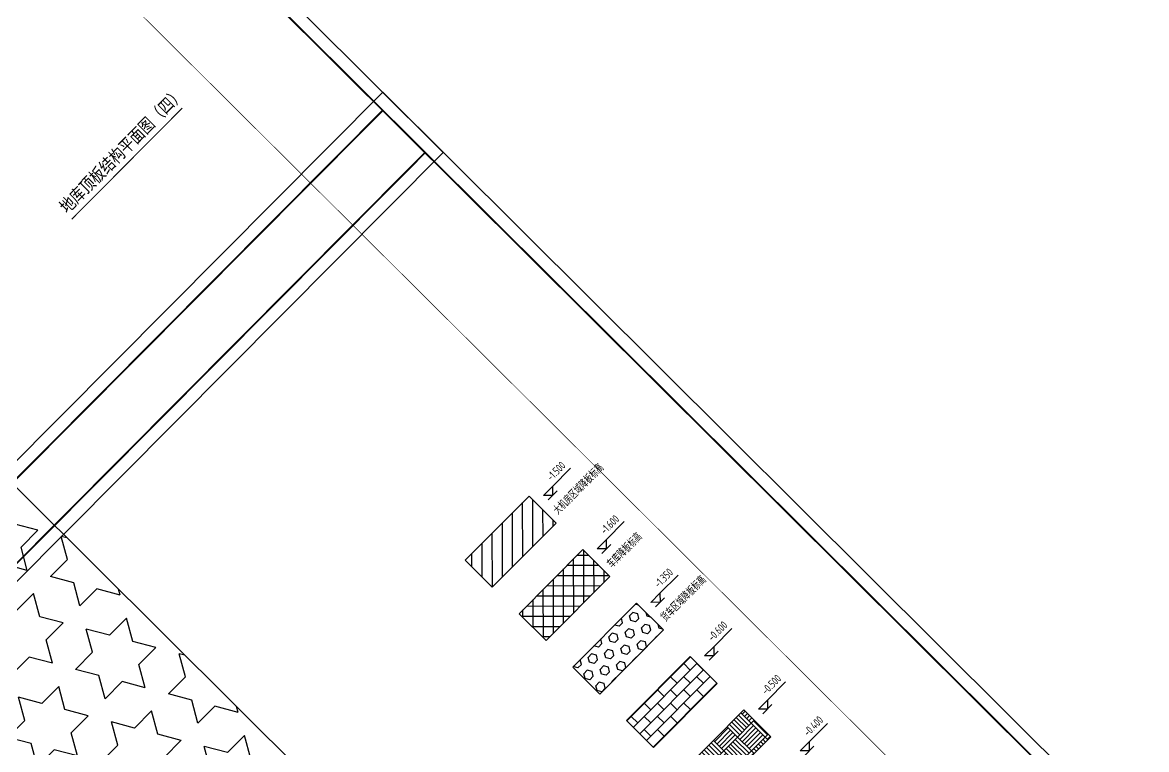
# Model space of a CAD drawing. Extents: x 175043 to 520012312, y -19343 to 3500891844.
# Drawn here: x 518911997 to 518999749, y 3499937871 to 3499994614 of the extents above; entities that cross this region are included whole.
import ezdxf
from ezdxf.enums import TextEntityAlignment as Align

# ---------------------------------------------------------------- set-up
doc = ezdxf.new("R2010")
doc.units = 0
doc.header["$LTSCALE"] = 1000
doc.header["$MEASUREMENT"] = 0
doc.layers.get('0').update_dxf_attribs({"linetype": 'CONTINUOUS'})
for name, color, linetype in [('AD-LEVL-HIGH', 61, 'CONTINUOUS'), ('AD-NOTE-HOLE', 51, 'CONTINUOUS'), ('AE-EQPM-TOLT', 70, 'CONTINUOUS'), ('S_PLAN_HACH', 254, 'CONTINUOUS'), ('S_PLAN_TOPC', 7, 'CONTINUOUS')]:
    doc.layers.add(name, color=color, linetype=linetype)
doc.layers.add('内框', color=8, linetype='CONTINUOUS', plot=False)
doc.styles.add('TH-STYLE1', font='Tssdeng.shx', dxfattribs={"width": 0.7, "bigfont": 'Tssdchn.shx'})
doc.styles.add('TH-STYLE2', font='', dxfattribs={"width": 0.8})
doc.styles.add('TH-STYLE3', font='tssdeng.shx', dxfattribs={"width": 0.7, "bigfont": 'tssdchn.shx'})
doc.styles.add('黑体', font='simhei.ttf')
doc.styles.get('TH-STYLE2').set_extended_font_data('STXihei')

# ---------------------------------------------------------------- blocks, each defined once
blk = doc.blocks.new('THAPE_A0L_inner')
at = {"layer": '内框'}
blk.add_line((1179, 774), (1179, 802), dxfattribs=at)
blk.add_lwpolyline([(0, 0), (1189, 0), (1189, 841), (0, 841)], close=True, dxfattribs=at)
at = {"layer": '内框', "const_width": 1.4}
blk.add_lwpolyline([(25, 831), (25, 10), (1179, 10), (1179, 831)], close=True, dxfattribs=at)
at = {"layer": '内框', "const_width": 0.5}
blk.add_lwpolyline([(1099, 831), (1099, 10)], dxfattribs=at)
at = {"layer": '内框', "style": '黑体', "width": 0.8}
blk.add_attdef('内框名称', (66.25, 846.96), '', height=9, dxfattribs=at)
blk = doc.blocks.new('*U113')
for p, q in [((-200, 200), (200, 200)), ((0, 0), (-200, 200)), ((-200, 0), (200, 0)), ((200, 200), (0, 0)), ((200, 200), (1000, 200))]:
    blk.add_line(p, q)
at = {"style": 'TH-STYLE1', "width": 0.7}
blk.add_attdef('标高', (280, 334), '', height=250, dxfattribs=at)

msp = doc.modelspace()

# ---------------------------------------------------------------- hatches: boundary and pattern name
at = {"layer": 'AE-EQPM-TOLT'}
h = msp.add_hatch(dxfattribs=at)
h.set_pattern_fill('ANSI31', color=243, scale=500, angle=0.000039053)
h.set_pattern_definition([(90.15733, (518817322.65, 3499802644.56), (-793.747, -2.1796), [])])
h.paths.add_polyline_path([(518946567.4051, 3499952642.305), (518951541.0652, 3499957643.3552), (518953649.8315, 3499955546.1384), (518948676.1714, 3499950545.0881)])
h = msp.add_hatch(dxfattribs=at)
h.set_pattern_fill('ANSI37', color=243, scale=500, angle=0.000039053)
h.set_pattern_definition([(90.15733, (518817322.65, 3499802644.56), (-793.747, -2.1796), []), (180.15733, (518817322.65, 3499802644.56), (2.1796, -793.747), [])])
h.paths.add_polyline_path([(518950761.1244, 3499948471.5542), (518955734.7845, 3499953472.6044), (518957843.5508, 3499951375.3876), (518952869.8906, 3499946374.3373)])
h = msp.add_hatch(dxfattribs=at)
h.set_pattern_fill('HEX', color=243, scale=400, angle=0.000039053)
h.set_pattern_definition([(45.15733, (518817322.65, 3499802644.56), (-467.9073, 465.3446), [381, -762]), (165.15733, (518817322.65, 3499802644.56), (-169.0466, -637.8919), [381, -762]), (105.15733, (518817591.3, 3499802914.7), (-636.9539, -172.5473), [381, -762])])
h.paths.add_polyline_path([(518954954.8436, 3499944300.8034), (518959928.5038, 3499949301.8536), (518962037.27, 3499947204.6368), (518957063.6099, 3499942203.5865)])
h = msp.add_hatch(dxfattribs=at)
h.set_pattern_fill('AR-B816', color=243, scale=600, angle=0.000039053)
h.set_pattern_definition([(45.15733, (518817322.65, 3499802644.56), (-516.0878, 513.2612), []), (135.15733, (518817322.65, 3499802644.56), (-1029.349, -2.8265), [727.8624, -727.8624])])
h.paths.add_polyline_path([(518959148.5629, 3499940130.0526), (518964122.223, 3499945131.1028), (518966230.9893, 3499943033.886), (518961257.3292, 3499938032.8357)])
h = msp.add_hatch(dxfattribs=at)
h.set_pattern_fill('AR-PARQ1', color=243, scale=500, angle=0.000039053)
h.set_pattern_definition([(135.1573, (518817322.6, 3499802644.6), (-2155.253, -5.918), [1524, -1524]), (135.1573, (518817501.8, 3499802824.7), (-2155.253, -5.918), [1524, -1524]), (135.1573, (518817680.9, 3499803004.8), (-2155.253, -5.918), [1524, -1524]), (135.1573, (518817860, 3499803184.9), (-2155.253, -5.918), [1524, -1524]), (135.1573, (518818039.1, 3499803365), (-2155.253, -5.918), [1524, -1524]), (135.1573, (518818218.2, 3499803545), (-2155.253, -5.918), [1524, -1524]), (135.1573, (518818397.3, 3499803725.1), (-2155.253, -5.918), [1524, -1524]), (45.1573, (518816242, 3499803719.2), (2155.253, 5.918), [1524, -1524]), (45.1573, (518816062, 3499803898.3), (2155.253, 5.918), [1524, -1524]), (45.1573, (518815881.9, 3499804077.4), (2155.253, 5.918), [1524, -1524]), (45.1573, (518815701.8, 3499804256.6), (2155.253, 5.918), [1524, -1524]), (45.1573, (518815521.7, 3499804435.7), (2155.253, 5.918), [1524, -1524]), (45.1573, (518815341.6, 3499804614.8), (2155.253, 5.918), [1524, -1524]), (45.1573, (518815161.5, 3499804793.9), (2155.253, 5.918), [1524, -1524])])
h.paths.add_polyline_path([(518963342.2822, 3499935959.3018), (518968315.9423, 3499940960.352), (518970424.7086, 3499938863.1352), (518965451.0484, 3499933862.0849)])
at = {"layer": 'S_PLAN_HACH', "transparency": 33554508}
h = msp.add_hatch(dxfattribs=at)
h.set_pattern_fill('STARS', color=256, scale=15000)
h.set_pattern_definition([(45.1573, (518774045.8, 3499953226.2), (-2302.694, 2290.08), [1875, -1875]), (105.1573, (518774045.8, 3499953226.2), (-3134.616, -849.15), [1875, -1875]), (165.1573, (518773555.5, 3499955036), (-831.92, -3139.23), [1875, -1875])])
h.paths.add_polyline_path([(518916413.0582, 3499917978.7482), (518934147.9038, 3499935811.2396), (518895398.5735, 3499974348.3892), (518877663.7279, 3499956515.8977), (518905351.3905, 3499928978.7257), (518905351.9501, 3499928979.2886), (518908117.2272, 3499926229.1535), (518908117.2272, 3499926229.1535)])
h.paths.add_polyline_path([(518914829.0513, 3499920711.2634), (518919008.7208, 3499924913.9505), (518920958.5981, 3499922974.7522), (518915988.4845, 3499917977.2748)])
h.paths.add_polyline_path([(518919220.2743, 3499925126.6619), (518924933.6742, 3499930871.5257), (518926883.5521, 3499928932.327), (518921170.1522, 3499923187.4632)], flags=16)
h.paths.add_polyline_path([(518925143.6285, 3499931082.6558), (518928459.4579, 3499934416.7455), (518930409.3467, 3499932477.5334), (518927093.515, 3499929143.4459)], flags=16)

# ---------------------------------------------------------------- linework, layer by layer
at = {"layer": 'AE-EQPM-TOLT', "color": 243}
for points in [[(518946567.4051, 3499952642.305), (518951541.0652, 3499957643.3552), (518953649.8315, 3499955546.1384), (518948676.1714, 3499950545.0881)], [(518950761.1244, 3499948471.5542), (518955734.7845, 3499953472.6044), (518957843.5508, 3499951375.3876), (518952869.8906, 3499946374.3373)], [(518954954.8436, 3499944300.8034), (518959928.5038, 3499949301.8536), (518962037.27, 3499947204.6368), (518957063.6099, 3499942203.5865)], [(518959148.5629, 3499940130.0526), (518964122.223, 3499945131.1028), (518966230.9893, 3499943033.886), (518961257.3292, 3499938032.8357)], [(518963342.2822, 3499935959.3018), (518968315.9423, 3499940960.352), (518970424.7086, 3499938863.1352), (518965451.0484, 3499933862.0849)]]:
    msp.add_lwpolyline(points, close=True, dxfattribs=at)
at = {"layer": 'S_PLAN_HACH', "transparency": 33554559}
msp.add_lwpolyline([(518916413.0582, 3499917978.7482), (518934147.9038, 3499935811.2396), (518895398.5735, 3499974348.3892), (518877663.7279, 3499956515.8977), (518905351.3905, 3499928978.7257), (518905351.9501, 3499928979.2886), (518908117.2272, 3499926229.1535), (518908117.2272, 3499926229.1535)], close=True, dxfattribs=at)
at = {"layer": 'S_PLAN_TOPC', "const_width": 80}
msp.add_lwpolyline([(518915846.9607, 3499979263.2898), (518924463.3875, 3499987927.1574)], dxfattribs=at)

# ---------------------------------------------------------------- block references
at = {"layer": 'AD-LEVL-HIGH', "xscale": 2.5, "yscale": 2.5, "zscale": 2.5, "rotation": 45.15733694238592}
for p, values in [((518953379.941, 3499957700.871), {'标高': '-1.500'}), ((518957573.6603, 3499953530.1202), {'标高': '-1.600'}), ((518961767.3796, 3499949359.3694), {'标高': '-1.350'}), ((518965961.0989, 3499945188.6186), {'标高': '-0.600'}), ((518970154.8181, 3499941017.8678), {'标高': '-0.500'}), ((518973423.145, 3499937767.4793), {'标高': '-0.400'})]:
    msp.add_blockref('*U113', p, dxfattribs=at).add_auto_attribs(values)
at = {"layer": '内框', "xscale": 100, "yscale": 100, "zscale": 100, "rotation": 45.15729833413873}
for p in [(518861001.1411, 3499900160.3781), (518915904.8561, 3499845557.3009)]:
    msp.add_blockref('THAPE_A0L_inner', p, dxfattribs=at)

# ---------------------------------------------------------------- texts
at = {"layer": 'AD-NOTE-HOLE', "style": 'TH-STYLE3', "width": 0.7}
for s, p in [('大机房区域降板标高', (518953845.011, 3499956144.0696)), ('车库降板标高', (518958038.7303, 3499951973.3188)), ('货车区域降板标高', (518962232.4496, 3499947802.568))]:
    msp.add_text(s, height=625, rotation=45.157341294, dxfattribs=at).set_placement(p)
at = {"layer": 'S_PLAN_TOPC', "style": 'TH-STYLE2', "width": 0.8}
msp.add_text('地库顶板结构平面图（四）', height=1000, rotation=45.157292971, dxfattribs=at).set_placement((518915701.192, 3499979437.998), align=Align.BOTTOM_LEFT)

doc.saveas('drawing.dxf')
